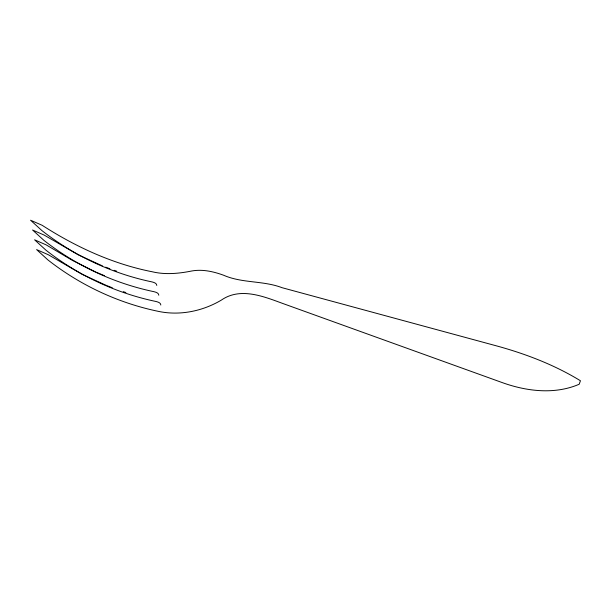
<?xml version="1.0" encoding="UTF-8"?>
<svg xmlns="http://www.w3.org/2000/svg" width="611" height="611" viewBox="0 0 611 611"><rect width="100%" height="100%" fill="white"/><g stroke="black" fill="none" stroke-linecap="round" stroke-linejoin="round"><path stroke-width="0.92" d="M156.783 285.436C156.706 283.122 153.743 282.351 151.895 281.885C111.889 273.529 74.046 255.757 41.884 230.561L30.55 220.22L42.151 225.291C75.909 246.989 112.92 264.059 152.475 271.819C165.474 274.881 178.916 273.575 191.854 270.971C202.638 269.069 213.499 271.551 223.618 275.24C242.223 283.389 263.196 280.457 282.068 287.697L497.675 346.193C526.545 354.189 554.841 365.08 580.45 380.76L579.175 384.243C554.864 394.752 526.881 391.399 502.555 382.707L282.664 303.438C263.486 296.404 240.367 286.971 221.442 300.047C202.585 311.274 179.542 315.979 157.959 311.274C117.946 302.919 80.11 285.146 47.948 259.95L36.607 249.609L48.216 254.688L82.172 274.354L106.398 285.459M158.807 295.228C158.723 292.913 155.759 292.15 153.919 291.676C113.906 283.321 76.07 265.556 43.908 240.352L32.566 230.011L44.175 235.09L78.132 254.764L102.358 265.869M160.823 305.026C160.746 302.712 157.783 301.941 155.935 301.475C115.93 293.12 78.086 275.355 45.924 250.151L34.59 239.81L46.192 244.889L72.404 260.401L95.339 271.826M123.285 291.684L125.874 292.516M114.135 270.299L116.693 271.192M105.703 267.16L109.896 268.779M107.231 285.788L112.256 287.728M96.141 272.193L104.374 275.66"/></g></svg>
